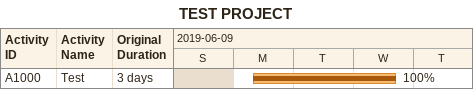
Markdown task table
TEST PROJECT

| ID | Task | Original duration | Start | Finish | % complete |
|---|---|---|---|---|---|
| A1000 | Test | 3d | 2019-06-10 | 2019-06-12 | 100 |
